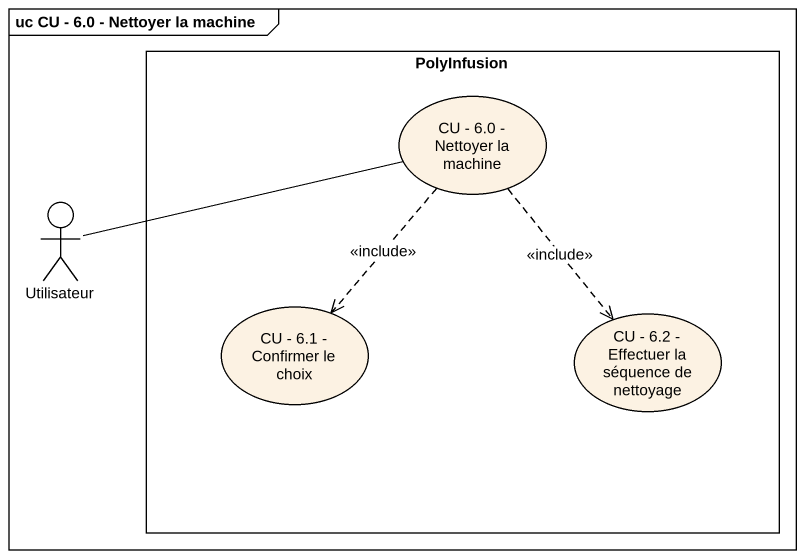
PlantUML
@startuml
mainframe uc CU - 6.0 - Nettoyer la machine
rectangle PolyInfusion {
  usecase "CU - 6.0 - Nettoyer la machine" as CU_6_0_Nettoyer_la_machine
  usecase "CU - 6.1 - Confirmer le choix" as CU_6_1_Confirmer_le_choix
  usecase "CU - 6.2 - Effectuer la séquence de nettoyage" as CU_6_2_Effectuer_la
}
actor Utilisateur
CU_6_0_Nettoyer_la_machine ..> CU_6_1_Confirmer_le_choix : <<include>>
CU_6_0_Nettoyer_la_machine ..> CU_6_2_Effectuer_la : <<include>>
Utilisateur -right- CU_6_0_Nettoyer_la_machine
@enduml
